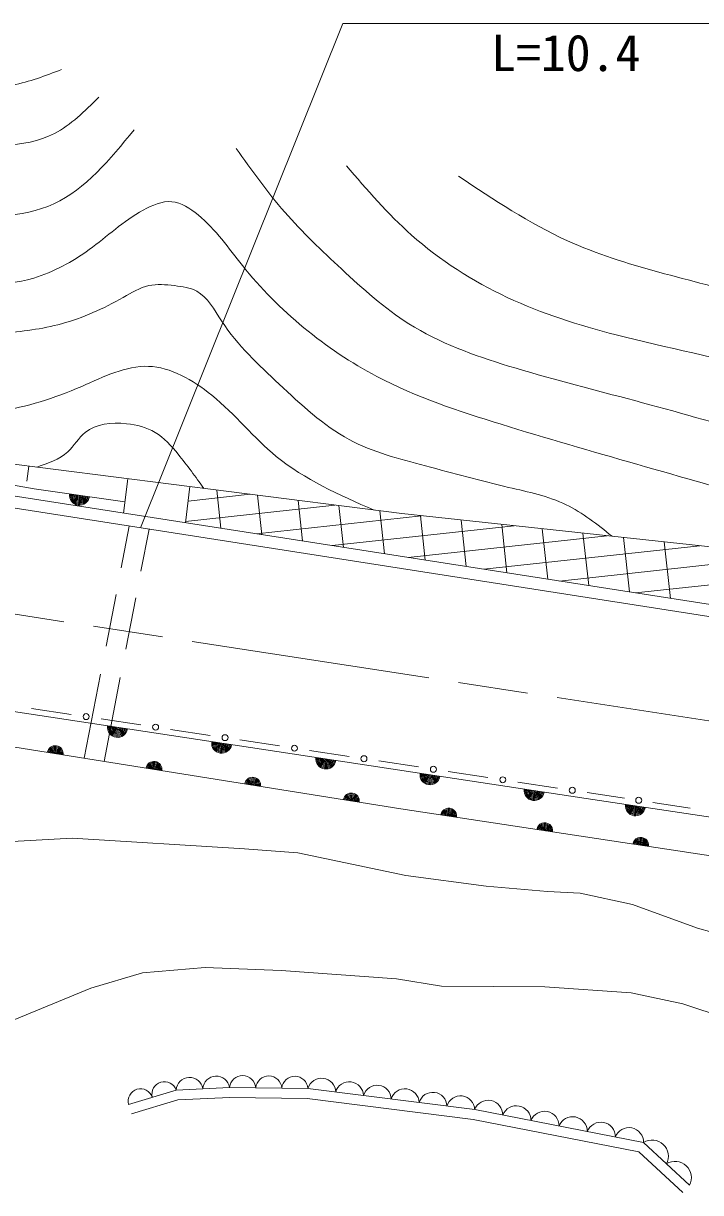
# Model space of a CAD drawing. Units: millimetres, scale not verified. Extents: x 40000 to 680000, y 20000 to 380000.
# Drawn here: x 497628 to 531552, y 271312 to 329870 of the extents above; entities that cross this region are included whole.
import ezdxf
from ezdxf.enums import TextEntityAlignment as Align

# ---------------------------------------------------------------- set-up
doc = ezdxf.new("R2010")
doc.units = ezdxf.units.MM
doc.header["$LTSCALE"] = 1000
doc.linetypes.add('CHAIN', pattern=[18.5, 12, -1.5, 3.5, -1.5])
for name, color, linetype, lineweight in [('M-BGD', 7, 'Continuous', 13), ('M-BMK', 2, 'CHAIN', 13), ('M-STR-STR3', 7, 'Continuous', 13)]:
    doc.layers.add(name, color=color, linetype=linetype, lineweight=lineweight)
doc.styles.add('ＭＳ ゴシック', font='')
doc.styles.get('ＭＳ ゴシック').set_extended_font_data('MS Gothic')

msp = doc.modelspace()

# ---------------------------------------------------------------- linework, layer by layer
at = {"layer": 'M-BGD'}
for p, q in [((479820, 310009), (516582, 305316)), ((491602, 307687), (498167, 306559)), ((497805, 306941), (497902, 307701)), ((502642, 305347), (502862, 307067)), ((493883, 306713), (532054, 300760)), ((498167, 306559), (502715, 305915)), ((505741, 304864), (505971, 306670)), ((505879, 305947), (508985, 306286)), ((507525, 304585), (507317, 306499)), ((493791, 306120), (531960, 300167)), ((505749, 304927), (513236, 305743)), ((509572, 304266), (509357, 306238)), ((511618, 303947), (511397, 305978)), ((513665, 303628), (513437, 305717)), ((509302, 304308), (517572, 305209)), ((515712, 303308), (515478, 305457)), ((516582, 305316), (571323, 299431)), ((517758, 302989), (517516, 305215)), ((502528, 302596), (502935, 304694)), ((503517, 302440), (503924, 304540)), ((513099, 303716), (522220, 304710)), ((519805, 302670), (519551, 304996)), ((521851, 302351), (521587, 304778)), ((523898, 302032), (523623, 304559)), ((516896, 303124), (526868, 304210)), ((525945, 301712), (525658, 304340)), ((527991, 301393), (527694, 304121)), ((520693, 302531), (531516, 303710)), ((530038, 301074), (529730, 303902)), ((524491, 301939), (536164, 303211)), ((528288, 301347), (540811, 302711)), ((501770, 298686), (502269, 301260)), ((502759, 298534), (503257, 301100)), ((484081, 297378), (525823, 291051)), ((500679, 293062), (501497, 297283)), ((501667, 292904), (502482, 297105)), ((516527, 290531), (486864, 295268)), ((498039, 295566), (500027, 295264)), ((501518, 295038), (503506, 294737)), ((504996, 294511), (506984, 294210)), ((508475, 293984), (510463, 293683)), ((511953, 293457), (513941, 293156)), ((515432, 292930), (517420, 292628)), ((518910, 292402), (520898, 292101)), ((522389, 291875), (524377, 291574)), ((525823, 291051), (545547, 288087)), ((525867, 291348), (527746, 291066)), ((567754, 282748), (516527, 290531)), ((529155, 290854), (531034, 290572)), ((496459, 288858), (500071, 289059)), ((500071, 289059), (508698, 288525)), ((508698, 288525), (511373, 288324)), ((511373, 288324), (516791, 287188)), ((516791, 287188), (520803, 286653)), ((520803, 286653), (523880, 286386)), ((523880, 286386), (525511, 286312)), ((525511, 286312), (528142, 285742)), ((528142, 285742), (531398, 284549)), ((531398, 284549), (539483, 282271)), ((501004, 281553), (503592, 282315)), ((503592, 282315), (506728, 282589)), ((506728, 282589), (510535, 282437)), ((510535, 282437), (516320, 282011)), ((516320, 282011), (518574, 281646)), ((496911, 279869), (501004, 281553)), ((518574, 281646), (523750, 281616)), ((523750, 281616), (528074, 281312)), ((528074, 281312), (530662, 280764)), ((530662, 280764), (534926, 279364)), ((502893, 275733), (505279, 276449)), ((505279, 276449), (502893, 275733)), ((505279, 276449), (507957, 276581)), ((507957, 276581), (505279, 276449)), ((507957, 276581), (511882, 276529)), ((511882, 276529), (507957, 276581)), ((511882, 276529), (520234, 275469)), ((520234, 275469), (511882, 276529)), ((503037, 275254), (505365, 275952)), ((505365, 275952), (507966, 276081)), ((507966, 276081), (511847, 276029)), ((511847, 276029), (520155, 274975)), ((520234, 275469), (528692, 273826)), ((528692, 273826), (520234, 275469)), ((520155, 274975), (528456, 273362)), ((528692, 273826), (530999, 271678)), ((530999, 271678), (528692, 273826)), ((528456, 273362), (530659, 271312))]:
    msp.add_line(p, q, dxfattribs=at)
for centre in [(500772, 295151), (504251, 294624), (507730, 294097), (511208, 293570), (514687, 293043), (518165, 292515), (521644, 291988), (525122, 291461), (528451, 290960)]:
    msp.add_circle(centre, 150, dxfattribs=at)
for centre, radius, start, end in [((500441, 306237), 500, 171.93483, 351.93483), ((500441, 306237), 500, 171.93483, 351.93483), ((500441, 306237), 450, 171.93483, 351.93483), ((500441, 306237), 400, 171.93483, 351.93483), ((500441, 306237), 350, 171.93483, 351.93483), ((500441, 306237), 300, 171.93483, 351.93483), ((500441, 306237), 250, 171.93483, 351.93483), ((500441, 306237), 200, 171.93483, 351.93483), ((500441, 306237), 150, 171.93483, 351.93483), ((500441, 306237), 100, 171.93483, 351.93483), ((500441, 306237), 50, 171.93483, 351.93483), ((502343, 294610), 500, 171.38195, 351.38195), ((502343, 294610), 500, 171.38195, 351.38195), ((502343, 294610), 450, 171.38195, 351.38195), ((502343, 294610), 400, 171.38195, 351.38195), ((502343, 294610), 350, 171.38195, 351.38195), ((502343, 294610), 300, 171.38195, 351.38195), ((502343, 294610), 250, 171.38195, 351.38195), ((502343, 294610), 200, 171.38195, 351.38195), ((502343, 294610), 150, 171.38195, 351.38195), ((502343, 294610), 100, 171.38195, 351.38195), ((502343, 294610), 50, 171.38195, 351.38195), ((499223, 293294), 400, 350.9263, 170.9263), ((499223, 293294), 400, 350.9263, 170.9263), ((499223, 293294), 350, 350.9263, 170.9263), ((499223, 293294), 300, 350.9263, 170.9263), ((499223, 293294), 250, 350.9263, 170.9263), ((499223, 293294), 200, 350.9263, 170.9263), ((499223, 293294), 150, 350.9263, 170.9263), ((499223, 293294), 100, 350.9263, 170.9263), ((507561, 293819), 500, 171.38195, 351.38195), ((507561, 293819), 500, 171.38195, 351.38195), ((507561, 293819), 450, 171.38195, 351.38195), ((507561, 293819), 400, 171.38195, 351.38195), ((507561, 293819), 350, 171.38195, 351.38195), ((507561, 293819), 300, 171.38195, 351.38195), ((507561, 293819), 250, 171.38195, 351.38195), ((507561, 293819), 200, 171.38195, 351.38195), ((507561, 293819), 150, 171.38195, 351.38195), ((507561, 293819), 100, 171.38195, 351.38195), ((507561, 293819), 50, 171.38195, 351.38195), ((499223, 293294), 50, 350.9263, 170.9263), ((504167, 292505), 400, 350.9263, 170.9263), ((504167, 292505), 400, 350.9263, 170.9263), ((504167, 292505), 350, 350.9263, 170.9263), ((504167, 292505), 300, 350.9263, 170.9263), ((512778, 293028), 500, 171.38195, 351.38195), ((512778, 293028), 500, 171.38195, 351.38195), ((512778, 293028), 450, 171.38195, 351.38195), ((512778, 293028), 400, 171.38195, 351.38195), ((512778, 293028), 350, 171.38195, 351.38195), ((512778, 293028), 300, 171.38195, 351.38195), ((512778, 293028), 250, 171.38195, 351.38195), ((512778, 293028), 200, 171.38195, 351.38195), ((512778, 293028), 150, 171.38195, 351.38195), ((512778, 293028), 100, 171.38195, 351.38195), ((512778, 293028), 50, 171.38195, 351.38195), ((504167, 292505), 250, 350.9263, 170.9263), ((504167, 292505), 200, 350.9263, 170.9263), ((504167, 292505), 150, 350.9263, 170.9263), ((504167, 292505), 100, 350.9263, 170.9263), ((504167, 292505), 50, 350.9263, 170.9263), ((517996, 292238), 500, 171.38195, 351.38195), ((517996, 292238), 500, 171.38195, 351.38195), ((517996, 292238), 450, 171.38195, 351.38195), ((517996, 292238), 400, 171.38195, 351.38195), ((517996, 292238), 350, 171.38195, 351.38195), ((517996, 292238), 300, 171.38195, 351.38195), ((517996, 292238), 250, 171.38195, 351.38195), ((517996, 292238), 200, 171.38195, 351.38195), ((517996, 292238), 150, 171.38195, 351.38195), ((517996, 292238), 100, 171.38195, 351.38195), ((517996, 292238), 50, 171.38195, 351.38195), ((509111, 291715), 400, 350.9263, 170.9263), ((509111, 291715), 400, 350.9263, 170.9263), ((509111, 291715), 350, 350.9263, 170.9263), ((509111, 291715), 300, 350.9263, 170.9263), ((509111, 291715), 250, 350.9263, 170.9263), ((509111, 291715), 200, 350.9263, 170.9263), ((509111, 291715), 150, 350.9263, 170.9263), ((509111, 291715), 100, 350.9263, 170.9263), ((509111, 291715), 50, 350.9263, 170.9263), ((514055, 290926), 400, 350.9263, 170.9263), ((514055, 290926), 400, 350.9263, 170.9263), ((514055, 290926), 350, 350.9263, 170.9263), ((514055, 290926), 300, 350.9263, 170.9263), ((514055, 290926), 250, 350.9263, 170.9263), ((514055, 290926), 200, 350.9263, 170.9263), ((514055, 290926), 150, 350.9263, 170.9263), ((523214, 291447), 500, 171.38195, 351.38195), ((523214, 291447), 500, 171.38195, 351.38195), ((523214, 291447), 450, 171.38195, 351.38195), ((523214, 291447), 400, 171.38195, 351.38195), ((523214, 291447), 350, 171.38195, 351.38195), ((523214, 291447), 300, 171.38195, 351.38195), ((523214, 291447), 250, 171.38195, 351.38195), ((523214, 291447), 200, 171.38195, 351.38195), ((523214, 291447), 150, 171.38195, 351.38195), ((523214, 291447), 100, 171.38195, 351.38195), ((523214, 291447), 50, 171.38195, 351.38195), ((514055, 290926), 100, 350.9263, 170.9263), ((514055, 290926), 50, 350.9263, 170.9263), ((518931, 290165), 400, 351.36096, 171.36096), ((518931, 290165), 400, 351.36096, 171.36096), ((518931, 290165), 350, 351.36096, 171.36096), ((518931, 290165), 300, 351.36096, 171.36096), ((528288, 290681), 500, 171.45257, 351.45257), ((528288, 290681), 500, 171.45257, 351.45257), ((528288, 290681), 450, 171.45257, 351.45257), ((528288, 290681), 400, 171.45257, 351.45257), ((528288, 290681), 350, 171.45257, 351.45257), ((528288, 290681), 300, 171.45257, 351.45257), ((528288, 290681), 250, 171.45257, 351.45257), ((528288, 290681), 200, 171.45257, 351.45257), ((528288, 290681), 150, 171.45257, 351.45257), ((528288, 290681), 100, 171.45257, 351.45257), ((528288, 290681), 50, 171.45257, 351.45257), ((518931, 290165), 250, 351.36096, 171.36096), ((518931, 290165), 200, 351.36096, 171.36096), ((518931, 290165), 150, 351.36096, 171.36096), ((518931, 290165), 100, 351.36096, 171.36096), ((518931, 290165), 50, 351.36096, 171.36096), ((523741, 289435), 400, 351.36096, 171.36096), ((523741, 289435), 400, 351.36096, 171.36096), ((523741, 289435), 350, 351.36096, 171.36096), ((523741, 289435), 300, 351.36096, 171.36096), ((523741, 289435), 250, 351.36096, 171.36096), ((523741, 289435), 200, 351.36096, 171.36096), ((523741, 289435), 150, 351.36096, 171.36096), ((523741, 289435), 100, 351.36096, 171.36096), ((523741, 289435), 50, 351.36096, 171.36096), ((528550, 288704), 400, 351.36096, 171.36096), ((528550, 288704), 400, 351.36096, 171.36096), ((528550, 288704), 350, 351.36096, 171.36096), ((528550, 288704), 300, 351.36096, 171.36096), ((528550, 288704), 250, 351.36096, 171.36096), ((528550, 288704), 200, 351.36096, 171.36096), ((528550, 288704), 150, 351.36096, 171.36096), ((528550, 288704), 100, 351.36096, 171.36096), ((528550, 288704), 50, 351.36096, 171.36096), ((505953, 276407), 674, 9.17613, 176.5022), ((507292, 276474), 674, 9.17613, 176.5022), ((508611, 276516), 656, 4.17055, 174.29113), ((509919, 276499), 656, 4.17055, 174.29113), ((511227, 276481), 656, 4.17055, 174.29113), ((512564, 276331), 710, 1.69522, 163.84105), ((503496, 275889), 623, 18.84559, 194.56302), ((504689, 276247), 623, 18.84559, 194.56302), ((513956, 276154), 710, 1.69522, 163.84105), ((515348, 275978), 710, 1.69522, 163.84105), ((516740, 275801), 710, 1.69522, 163.84105), ((518132, 275625), 710, 1.69522, 163.84105), ((519524, 275448), 710, 1.69522, 163.84105), ((520914, 275205), 730, 359.24182, 158.77083), ((522324, 274931), 730, 359.24182, 158.77083), ((523733, 274657), 730, 359.24182, 158.77083), ((525143, 274383), 730, 359.24182, 158.77083), ((526553, 274109), 730, 359.24182, 158.77083), ((527963, 273835), 730, 359.24182, 158.77083), ((529121, 273130), 817, 332.47443, 121.62651), ((530274, 272056), 817, 332.47443, 121.62651)]:
    msp.add_arc(centre, radius, start, end, dxfattribs=at)
for points, knots in [([(334306, 281856), (334703, 283539), (335101, 285222), (335660, 286911), (335971, 287850), (336332, 288791), (336912, 289536), (337906, 290812), (339544, 291513), (341070, 292282), (343015, 293262), (344779, 294355), (346561, 295472), (349088, 297056), (351653, 298689), (353990, 300560), (355884, 302077), (357629, 303750), (359521, 305325), (361030, 306582), (362633, 307776), (364446, 308434), (365367, 308769), (366342, 308965), (367313, 309161), (369123, 309528), (370918, 309896), (372723, 310212), (374761, 310568), (376809, 310857), (378861, 311222), (380708, 311550), (382557, 311941), (384271, 312676), (385411, 313165), (386490, 313806), (387501, 314533), (388742, 315427), (389880, 316450), (390933, 317562), (392274, 318978), (393478, 320538), (394404, 322246), (394984, 323314), (395456, 324440), (396100, 325476), (396439, 326021), (396825, 326540), (397352, 326930), (398094, 327479), (399115, 327769), (399976, 327576), (400783, 327394), (401451, 326787), (402156, 326284), (403625, 325237), (405262, 324642), (406921, 324023), (408308, 323506), (409711, 322973), (411161, 322813), (412859, 322625), (414621, 322951), (416288, 323459), (418390, 324100), (420342, 325031), (422304, 325963), (423846, 326695), (425394, 327427), (427028, 327942), (428398, 328373), (429829, 328651), (431267, 328628), (432679, 328606), (434099, 328295), (435386, 327741), (436812, 327126), (438075, 326213), (439424, 325399), (440667, 324648), (441983, 323982), (443381, 323704), (444666, 323448), (446020, 323521), (447338, 323704), (449232, 323967), (451051, 324458), (452909, 324835), (454702, 325199), (456531, 325457), (458360, 325441), (460180, 325425), (462000, 325138), (463811, 325199), (465523, 325257), (467228, 325627), (468939, 325765), (473421, 326128), (477951, 324904), (482384, 324393), (486164, 323958), (489873, 324040), (493891, 323829), (495745, 323732), (497664, 323572), (499181, 324355), (499999, 324777), (500700, 325474), (501401, 326172)], [0, 0, 0, 0, 1, 1, 1, 2, 2, 2, 3, 3, 3, 4, 4, 4, 5, 5, 5, 6, 6, 6, 7, 7, 7, 8, 8, 8, 9, 9, 9, 10, 10, 10, 11, 11, 11, 12, 12, 12, 13, 13, 13, 14, 14, 14, 15, 15, 15, 16, 16, 16, 17, 17, 17, 18, 18, 18, 19, 19, 19, 20, 20, 20, 21, 21, 21, 22, 22, 22, 23, 23, 23, 24, 24, 24, 25, 25, 25, 26, 26, 26, 27, 27, 27, 28, 28, 28, 29, 29, 29, 30, 30, 30, 31, 31, 31, 32, 32, 32, 33, 33, 33, 34, 34, 34, 35, 35, 35, 36, 36, 36, 36]), ([(482508, 327279), (484069, 327179), (485629, 327079), (487185, 327001), (489054, 326907), (490917, 326844), (492808, 326723), (494249, 326631), (495706, 326506), (497095, 326779), (497928, 326944), (498736, 327251), (499545, 327559)], [0, 0, 0, 0, 1, 1, 1, 2, 2, 2, 3, 3, 3, 4, 4, 4, 4]), ([(416880, 320561), (418335, 321270), (419790, 321978), (421251, 322706), (422716, 323437), (424188, 324187), (425738, 324637), (426966, 324994), (428243, 325163), (429547, 325316), (430567, 325436), (431603, 325545), (432574, 325369), (433965, 325115), (435222, 324274), (436487, 323490), (438100, 322492), (439726, 321587), (441497, 321143), (443585, 320619), (445873, 320734), (448020, 321248), (449824, 321679), (451527, 322392), (453290, 322761), (456729, 323483), (460394, 322900), (463987, 322710), (466354, 322585), (468691, 322630), (471031, 322502), (474469, 322314), (477917, 321754), (481311, 321303), (485383, 320762), (489377, 320379), (493678, 320208), (495589, 320132), (497559, 320098), (499157, 320835), (500741, 321565), (501958, 323052), (503175, 324540)], [0, 0, 0, 0, 1, 1, 1, 2, 2, 2, 3, 3, 3, 4, 4, 4, 5, 5, 5, 6, 6, 6, 7, 7, 7, 8, 8, 8, 9, 9, 9, 10, 10, 10, 11, 11, 11, 12, 12, 12, 13, 13, 13, 14, 14, 14, 14]), ([(508287, 323611), (509065, 322517), (509842, 321423), (510718, 320416), (511597, 319407), (512575, 318486), (513566, 317569), (514634, 316580), (515716, 315595), (516934, 314826), (518457, 313866), (520193, 313245), (521935, 312709), (523910, 312101), (525892, 311603), (527872, 311077), (531936, 309998), (535989, 308802), (539991, 307502), (542405, 306717), (544800, 305895), (547249, 305176), (549378, 304551), (551547, 304003), (553742, 303857), (556170, 303695), (558628, 304025), (561069, 303858), (562339, 303771), (563605, 303549), (564819, 303164), (566258, 302706), (567625, 302019), (568882, 301185), (569697, 300644), (570466, 300043), (571234, 299441)], [0, 0, 0, 0, 1, 1, 1, 2, 2, 2, 3, 3, 3, 4, 4, 4, 5, 5, 5, 6, 6, 6, 7, 7, 7, 8, 8, 8, 9, 9, 9, 10, 10, 10, 11, 11, 11, 12, 12, 12, 12]), ([(513808, 322743), (514847, 321535), (515886, 320327), (517073, 319271), (518497, 318004), (520133, 316957), (521865, 316146), (523610, 315329), (525452, 314752), (527317, 314272), (529872, 313614), (532470, 313138), (534991, 312397), (537762, 311583), (540440, 310447), (543186, 309516), (546173, 308503), (549241, 307733), (552353, 307225), (554284, 306910), (556232, 306696), (558187, 306635), (559831, 306584), (561481, 306641), (563117, 306462), (564550, 306305), (565973, 305967), (567319, 305456), (568988, 304822), (570540, 303922), (572091, 303023)], [0, 0, 0, 0, 1, 1, 1, 2, 2, 2, 3, 3, 3, 4, 4, 4, 5, 5, 5, 6, 6, 6, 7, 7, 7, 8, 8, 8, 9, 9, 9, 10, 10, 10, 10]), ([(519421, 322216), (521195, 321036), (522968, 319855), (524877, 318987), (527805, 317657), (531053, 317060), (534175, 316149), (538429, 314907), (542450, 313081), (546647, 311696), (550685, 310363), (554886, 309438), (559118, 309080), (561288, 308897), (563467, 308862), (565632, 308580), (567557, 308329), (569472, 307883), (571256, 307133), (571784, 306911), (572300, 306662), (572817, 306413)], [0, 0, 0, 0, 1, 1, 1, 2, 2, 2, 3, 3, 3, 4, 4, 4, 5, 5, 5, 6, 6, 6, 7, 7, 7, 7]), ([(445777, 317649), (446889, 318247), (448000, 318844), (449188, 319196), (450238, 319507), (451348, 319625), (452452, 319752), (454173, 319949), (455877, 320165), (457591, 320273), (460091, 320430), (462611, 320354), (465126, 320274), (467564, 320195), (469998, 320112), (472418, 319857), (475399, 319544), (478360, 318973), (481307, 318469), (485175, 317809), (489020, 317266), (493009, 316908), (494747, 316752), (496513, 316630), (498148, 317117), (499141, 317412), (500085, 317930), (500926, 318541), (501830, 319196), (502614, 319957), (503634, 320520), (504086, 320769), (504583, 320979), (505058, 320937), (505531, 320895), (505982, 320603), (506378, 320277), (507283, 319533), (507902, 318614), (508600, 317743), (510410, 315485), (512753, 313546), (515337, 312187), (517309, 311151), (519421, 310452), (521553, 309792), (526069, 308394), (530675, 307171), (535095, 305835), (537090, 305231), (539047, 304605), (541242, 304168), (541824, 304053), (542424, 303950), (542839, 303613), (543193, 303325), (543414, 302867), (543634, 302408)], [0, 0, 0, 0, 1, 1, 1, 2, 2, 2, 3, 3, 3, 4, 4, 4, 5, 5, 5, 6, 6, 6, 7, 7, 7, 8, 8, 8, 9, 9, 9, 10, 10, 10, 11, 11, 11, 12, 12, 12, 13, 13, 13, 14, 14, 14, 15, 15, 15, 16, 16, 16, 17, 17, 17, 18, 18, 18, 19, 19, 19, 19]), ([(453461, 315925), (455819, 316580), (458177, 317235), (460577, 317565), (462771, 317866), (465000, 317896), (467244, 317913), (469597, 317930), (471968, 317932), (474224, 317392), (475916, 316988), (477543, 316278), (479224, 315795), (481179, 315234), (483206, 314978), (485231, 314720), (487303, 314455), (489372, 314187), (491447, 314130), (493133, 314083), (494823, 314177), (496517, 314339), (497538, 314436), (498560, 314559), (499538, 314825), (500611, 315117), (501630, 315582), (502628, 316145), (503048, 316382), (503463, 316636), (503913, 316735), (504321, 316825), (504757, 316787), (505197, 316735), (505590, 316689), (505987, 316631), (506309, 316458), (506856, 316162), (507186, 315532), (507559, 314965), (508377, 313719), (509399, 312780), (510441, 311805), (511531, 310785), (512645, 309727), (513948, 309027), (515126, 308395), (516459, 308055), (517768, 307708), (519162, 307339), (520528, 306962), (521935, 306632), (522919, 306402), (523923, 306195), (524817, 305764), (525647, 305365), (526382, 304774), (527117, 304183)], [0, 0, 0, 0, 1, 1, 1, 2, 2, 2, 3, 3, 3, 4, 4, 4, 5, 5, 5, 6, 6, 6, 7, 7, 7, 8, 8, 8, 9, 9, 9, 10, 10, 10, 11, 11, 11, 12, 12, 12, 13, 13, 13, 14, 14, 14, 15, 15, 15, 16, 16, 16, 17, 17, 17, 18, 18, 18, 19, 19, 19, 19]), ([(481508, 311969), (483039, 311526), (484571, 311084), (486129, 310855), (487975, 310585), (489858, 310614), (491752, 310522), (493305, 310447), (494865, 310290), (496373, 310467), (497792, 310633), (499165, 311095), (500548, 311692), (501657, 312170), (502772, 312734), (503889, 312694), (505005, 312654), (506123, 312010), (507062, 311247), (508261, 310273), (509170, 309106), (510292, 308185), (511702, 307028), (513448, 306260), (515194, 305493)], [0, 0, 0, 0, 1, 1, 1, 2, 2, 2, 3, 3, 3, 4, 4, 4, 5, 5, 5, 6, 6, 6, 7, 7, 7, 8, 8, 8, 8]), ([(498304, 307649), (498869, 307838), (499434, 308026), (499851, 308413), (500166, 308706), (500396, 309113), (500726, 309382), (501260, 309818), (502056, 309895), (502791, 309820), (503314, 309767), (503807, 309637), (504229, 309383), (504677, 309113), (505045, 308705), (505387, 308288), (505845, 307730), (506256, 307156), (506667, 306581)], [0, 0, 0, 0, 1, 1, 1, 2, 2, 2, 3, 3, 3, 4, 4, 4, 5, 5, 5, 6, 6, 6, 6])]:
    msp.add_open_spline(points, degree=3, knots=knots, dxfattribs=at)
at = {"layer": 'M-BMK'}
msp.add_line((469512, 304545), (568152, 289362), dxfattribs=at)
at = {"layer": 'M-STR-STR3'}
for q in [(503496, 304606), (535973, 329870)]:
    msp.add_line((513635, 329868), q, dxfattribs=at)

# ---------------------------------------------------------------- texts
at = {"layer": 'M-STR-STR3', "style": 'ＭＳ ゴシック'}
msp.add_text('L=10.4', height=1833, rotation=0.005, dxfattribs=at).set_placement((521054, 326930), align=Align.BOTTOM_LEFT)

doc.saveas('drawing.dxf')
